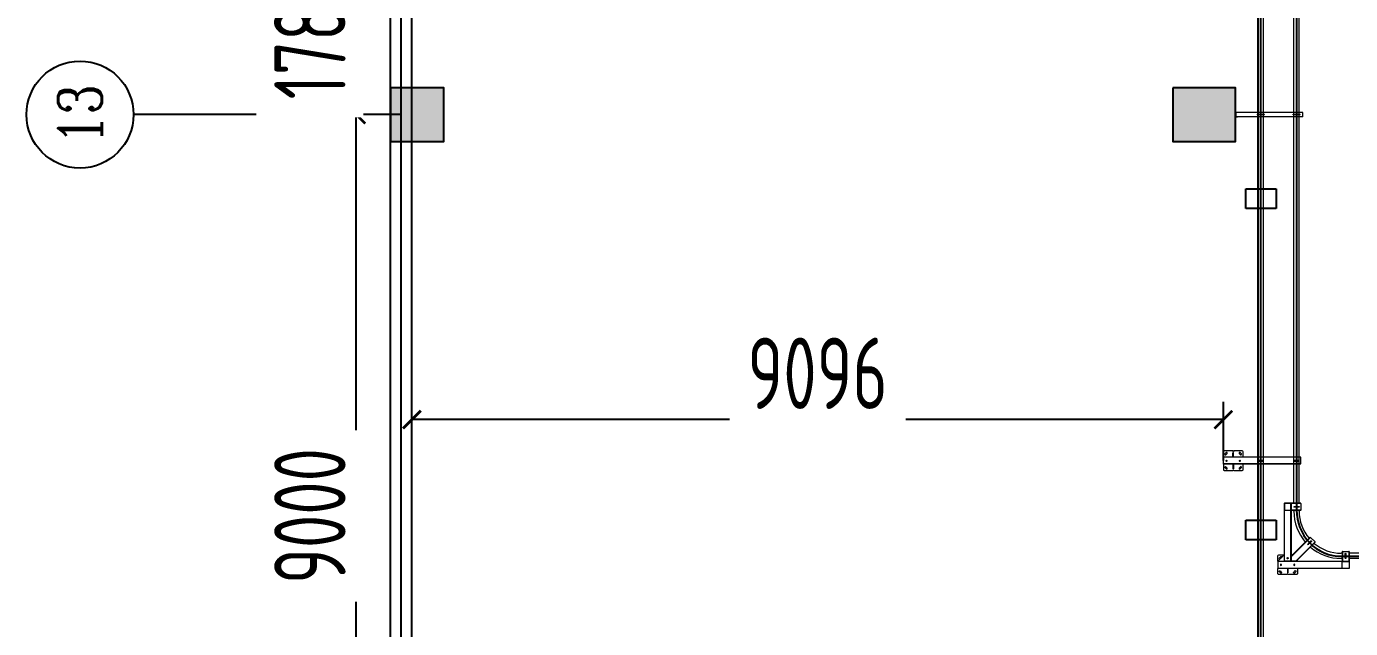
# Model space of a CAD drawing. Header units: inches. Extents: x -26985 to 86262, y -10753 to 149570.
# Drawn here: x -13769 to 1072, y 100225 to 106975 of the extents above; entities that cross this region are included whole.
import ezdxf
from ezdxf.enums import TextEntityAlignment as Align

# ---------------------------------------------------------------- set-up
doc = ezdxf.new("R2010")
doc.units = ezdxf.units.IN
doc.header["$MEASUREMENT"] = 0
doc.linetypes.add('CENTER2', pattern=[1.125, 0.75, -0.125, 0.125, -0.125])
for name, color, linetype in [('AXIS', 3, 'Continuous'), ('AXIS_TEXT', 7, 'Continuous'), ('COLUMN', 6, 'Continuous'), ('DUCT-回风中心线', 5, 'CENTER2'), ('雨水管', 7, 'Continuous')]:
    doc.layers.add(name, color=color, linetype=linetype)
doc.styles.add('_TCH_AXIS', font='COMPLEX', dxfattribs={"bigfont": 'GBCBIG'})
doc.styles.add('COMPLEX', font='COMPLEX')
doc.styles.add('JY-GB', font='gbenor.shx', dxfattribs={"width": 0.8, "bigfont": 'gbcbig.shx'})
doc.dimstyles.new('JY-800', dxfattribs={"dimscale": 400, "dimtxt": 2, "dimasz": 0.5, "dimexe": 0.5, "dimexo": 0, "dimgap": 0.3, "dimtad": 1, "dimdec": 0, "dimtxsty": 'JY-GB', "dimblk": 'ARCHTICK', "dimcen": 2.5, "dimclrd": 86, "dimclre": 86, "dimclrt": 7, "dimadec": 0, "dimazin": 0, "dimtfac": 1, "dimtdec": 0, "dimtmove": 0, "dimatfit": 3, "dimfxl": 1, "dimtfill": 1, "dimlwd": 25, "dimlwe": 25, "dimarcsym": 0})

# ---------------------------------------------------------------- blocks, each defined once
blk = doc.blocks.new('柱左')
at = {"layer": '雨水管'}
h = blk.add_hatch(color=256, dxfattribs=at)
h.paths.add_polyline_path([(119851, -279), (119251, -279), (119251, -879), (119851, -879)])
h.paths.add_polyline_path([(127801, -279), (127301, -279), (127301, -879), (127801, -879)])
h.paths.add_polyline_path([(135851, -279), (135251, -279), (135251, -879), (135851, -879)])
h.paths.add_polyline_path([(144851, -279), (144251, -279), (144251, -879), (144851, -879)])
h.paths.add_polyline_path([(152841, -279), (152341, -279), (152341, -879), (152841, -879)])
h.paths.add_polyline_path([(153381, -279), (152981, -279), (152981, -879), (153381, -879)])
h.paths.add_polyline_path([(152841, -9049), (152341, -9049), (152341, -9749), (152841, -9749)])
h.paths.add_polyline_path([(153381, -9049), (152981, -9049), (152981, -9749), (153381, -9749)])
h.paths.add_polyline_path([(144851, -9049), (144251, -9049), (144251, -9749), (144851, -9749)])
h.paths.add_polyline_path([(135251, -9049), (135251, -9749), (135851, -9749), (135851, -9049)])
h.paths.add_polyline_path([(127301, -9749), (127801, -9749), (127801, -9049), (127301, -9049)])
h.paths.add_polyline_path([(119851, -9049), (119251, -9049), (119251, -9749), (119851, -9749)])
h.paths.add_polyline_path([(119251, -22749), (119851, -22749), (119851, -22049), (119251, -22049)])
h.paths.add_polyline_path([(127801, -22049), (127301, -22049), (127301, -22749), (127801, -22749)])
h.paths.add_polyline_path([(135251, -22749), (135851, -22749), (135851, -22049), (135251, -22049)])
h.paths.add_polyline_path([(144251, -22749), (144851, -22749), (144851, -22049), (144251, -22049)])
h.paths.add_polyline_path([(153481, -22049), (152981, -22049), (152981, -22749), (153481, -22749)])
h.paths.add_polyline_path([(152341, -22749), (152841, -22749), (152841, -22049), (152341, -22049)])
h.paths.add_polyline_path([(152981, -32699), (153481, -32699), (153481, -32099), (152981, -32099)])
h.paths.add_polyline_path([(152341, -32699), (152841, -32699), (152841, -32099), (152341, -32099)])
h.paths.add_polyline_path([(144251, -32099), (144251, -32699), (144851, -32699), (144851, -32099)])
h.paths.add_polyline_path([(135251, -32099), (135251, -32699), (135851, -32699), (135851, -32099)])
h.paths.add_polyline_path([(127801, -32099), (127301, -32099), (127301, -32699), (127801, -32699)])
h.paths.add_polyline_path([(119851, -32099), (119251, -32099), (119251, -32699), (119851, -32699)])
h.paths.add_polyline_path([(119251, -42699), (119851, -42699), (119851, -42099), (119251, -42099)])
h.paths.add_polyline_path([(127301, -42099), (127301, -42699), (127801, -42699), (127801, -42099)])
h.paths.add_polyline_path([(135851, -42099), (135251, -42099), (135251, -42699), (135851, -42699)])
h.paths.add_polyline_path([(144251, -42699), (144851, -42699), (144851, -42099), (144251, -42099)])
h.paths.add_polyline_path([(152981, -42699), (153481, -42699), (153481, -42099), (152981, -42099)])
h.paths.add_polyline_path([(152841, -42699), (152841, -42099), (152341, -42099), (152341, -42699)])
at = {"layer": 'COLUMN'}
for points in [[(119851, -279), (119251, -279), (119251, -879), (119851, -879)], [(119851, -9049), (119251, -9049), (119251, -9749), (119851, -9749)]]:
    blk.add_lwpolyline(points, close=True, dxfattribs=at)
blk = doc.blocks.new('_AXISO')
blk.add_circle((0, 0), 0.5)
at = {"layer": 'AXIS_TEXT', "style": 'COMPLEX', "width": 1.041667}
blk.add_attdef('A', text='', height=0.56, dxfattribs=at).set_placement((-0.25, -0.28), (0.25, -0.28), align=Align.FIT)
blk = doc.blocks.new('_ArchTick')
at = {"color": 0, "linetype": 'ByBlock', "const_width": 0.15}
blk.add_lwpolyline([(-0.5, -0.5), (0.5, 0.5)], dxfattribs=at)
blk = doc.blocks.new('*D70')
at = {"color": 86, "linetype": 'Continuous', "lineweight": 25, "transparency": 16777216}
for p, q in [((-9569, 105987), (-10272, 105987)), ((-10072, 96987), (-10072, 105987)), ((-9569, 96987), (-10272, 96987))]:
    blk.add_line(p, q, dxfattribs=at)
at = {"layer": 'Defpoints', "color": 0, "linetype": 'Continuous', "transparency": 16777216}
for p in [(-10072, 105987), (-9569, 105987), (-9569, 96987)]:
    blk.add_point(p, dxfattribs=at)
at = {"color": 86, "linetype": 'Continuous', "lineweight": 25, "transparency": 16777216, "xscale": 200, "yscale": 200, "zscale": 200}
for p, rotation in [((-10072, 105987), 90), ((-10072, 96987), 270)]:
    blk.add_blockref('_ArchTick', p, dxfattribs=dict(at, rotation=rotation))
at = {"color": 7, "linetype": 'Continuous', "lineweight": -3, "transparency": 16777216, "insert": (-10592, 101487), "char_height": 800, "attachment_point": 5, "rotation": 90, "style": 'JY-GB', "bg_fill": 3, "box_fill_scale": 1.25, "bg_fill_color": 256, "bg_fill_true_color": 13158600, "bg_fill_transparency": 0}
blk.add_mtext('9000', dxfattribs=at)
blk = doc.blocks.new('*D71')
at = {"color": 86, "linetype": 'Continuous', "lineweight": 25, "transparency": 16777216}
for p, q in [((-9569, 107767), (-10272, 107767)), ((-10072, 105987), (-10072, 107767)), ((-9569, 105987), (-10272, 105987))]:
    blk.add_line(p, q, dxfattribs=at)
at = {"layer": 'Defpoints', "color": 0, "linetype": 'Continuous', "transparency": 16777216}
for p in [(-9569, 107767), (-9569, 105987)]:
    blk.add_point(p, dxfattribs=at)
at = {"color": 86, "linetype": 'Continuous', "lineweight": 25, "transparency": 16777216, "xscale": 200, "yscale": 200, "zscale": 200}
for p, rotation in [((-10072, 107767), 90), ((-10072, 105987), 270)]:
    blk.add_blockref('_ArchTick', p, dxfattribs=dict(at, rotation=rotation))
at = {"color": 7, "linetype": 'Continuous', "lineweight": -3, "transparency": 16777216, "insert": (-10592, 106877), "char_height": 800, "attachment_point": 5, "rotation": 90, "style": 'JY-GB', "bg_fill": 3, "box_fill_scale": 1.25, "bg_fill_color": 256, "bg_fill_true_color": 13158600, "bg_fill_transparency": 0}
blk.add_mtext('1780', dxfattribs=at)
at = {"layer": 'Defpoints', "color": 0, "linetype": 'Continuous', "transparency": 16777216}
blk.add_point((-10072, 107767), dxfattribs=at)
blk = doc.blocks.new('*D247')
at = {"color": 86, "linetype": 'Continuous', "lineweight": 25, "transparency": 16777216}
for p, q in [((-9449, 102108), (-9449, 102767)), ((-353, 102108), (-353, 102767)), ((-353, 102567), (-9449, 102567))]:
    blk.add_line(p, q, dxfattribs=at)
at = {"layer": 'Defpoints', "color": 0, "transparency": 16777216}
for p in [(-9449, 102567), (-9449, 102108), (-353, 102108)]:
    blk.add_point(p, dxfattribs=at)
at = {"color": 86, "lineweight": 25, "transparency": 16777216, "xscale": 200, "yscale": 200, "zscale": 200, "rotation": 180}
blk.add_blockref('_ArchTick', (-9449, 102567), dxfattribs=at)
at = {"color": 86, "lineweight": 25, "transparency": 16777216, "xscale": 200, "yscale": 200, "zscale": 200}
blk.add_blockref('_ArchTick', (-353, 102567), dxfattribs=at)
at = {"color": 7, "transparency": 16777216, "insert": (-4901, 103087), "char_height": 800, "attachment_point": 5, "style": 'JY-GB', "bg_fill": 3, "box_fill_scale": 1.25, "bg_fill_color": 256, "bg_fill_true_color": 13158600, "bg_fill_transparency": 0}
blk.add_mtext('9096', dxfattribs=at)

msp = doc.modelspace()

# ---------------------------------------------------------------- linework, layer by layer
at = {"color": 0, "linetype": 'Continuous', "lineweight": -3}
for p, q in [((-9688.6, 13486.9), (-9688.6, 139656.9)), ((-9448.6, 13486.9), (-9448.6, 139656.9))]:
    msp.add_line(p, q, dxfattribs=at)
at = {"color": 1, "linetype": 'Continuous', "lineweight": -3}
msp.add_line((-9568.6, 13106.9), (-9568.6, 139656.9), dxfattribs=at)
at = {"color": 0, "linetype": 'Continuous', "lineweight": 0}
for p, q in [((437.7, 101629.6), (437.6, 131783.3)), ((496.7, 101629.6), (496.7, 131783.3)), ((96.7, 98323.9), (96.7, 130927.9)), ((-218.6, 105961.9), (-218.6, 106011.9)), ((-218.6, 106011.9), (-214.6, 106011.9)), ((-214.6, 106011.9), (-214.6, 105965.9)), ((-61.1, 106011.9), (-214.6, 106011.9)), ((-214.6, 105965.9), (-194.6, 105965.9)), ((-194.6, 105961.9), (-194.6, 105965.9)), ((-194.6, 105965.9), (-61.1, 105965.9)), ((537.4, 106011.9), (-61.1, 106011.9)), ((-61.1, 105965.9), (537.4, 105965.9)), ((32.4, 105991.2), (102.4, 105991.2)), ((102.4, 105982.7), (32.4, 105982.7)), ((432.4, 105991.2), (502.4, 105991.2)), ((502.4, 105982.7), (432.4, 105982.7)), ((537.4, 105965.9), (537.4, 106011.9)), ((537.4, 105961.9), (537.4, 105965.9)), ((-218.6, 105961.9), (-194.6, 105961.9)), ((-61.1, 105961.9), (-194.6, 105961.9)), ((537.4, 105961.9), (-61.1, 105961.9)), ((-352.8, 102206), (-352.8, 102146)), ((-352.8, 102070), (-352.8, 102146)), ((517.2, 102146), (-352.8, 102146)), ((-248.6, 102216), (-342.8, 102216)), ((-316.1, 102109), (-319.5, 102109)), ((-242.8, 102206), (-248.6, 102216)), ((-245.8, 102156), (-245.8, 102196)), ((-239.8, 102196), (-245.8, 102196)), ((-245.8, 102146), (-245.8, 102156)), ((-239.8, 102156), (-245.8, 102156)), ((-237.1, 102216), (-242.8, 102206)), ((-239.8, 102156), (-239.8, 102196)), ((-239.8, 102146), (-239.8, 102156)), ((-142.8, 102216), (-237.1, 102216)), ((-169.5, 102109), (-166.1, 102109)), ((-132.8, 102146), (-132.8, 102206)), ((92.2, 102110.2), (42.2, 102110.2)), ((492.2, 102110.2), (442.2, 102110.2)), ((517.2, 102070), (517.2, 102146)), ((-352.8, 102066), (-352.8, 102070)), ((517.2, 102070), (-352.8, 102070)), ((517.2, 102066), (-352.8, 102066)), ((-352.8, 102066), (-352.8, 102006)), ((-342.8, 101996), (-248.6, 101996)), ((-316.1, 102103), (-319.5, 102103)), ((-248.6, 101996), (-242.8, 102006)), ((-245.8, 102066), (-245.8, 102056)), ((-239.8, 102056), (-245.8, 102056)), ((-245.8, 102056), (-245.8, 102016)), ((-239.8, 102016), (-245.8, 102016)), ((-242.8, 102006), (-237.1, 101996)), ((-239.8, 102066), (-239.8, 102056)), ((-239.8, 102056), (-239.8, 102016)), ((-237.1, 101996), (-142.8, 101996)), ((-169.5, 102103), (-166.1, 102103)), ((-132.8, 102006), (-132.8, 102066)), ((42.2, 102101.7), (92.2, 102101.7)), ((442.2, 102101.7), (492.2, 102101.7)), ((327.2, 101629.6), (331.2, 101629.6)), ((327.2, 101629.6), (327.2, 100979.6)), ((331.2, 101629.6), (403.2, 101629.6)), ((331.2, 101629.6), (331.2, 101549.6)), ((403.2, 101629.6), (331.2, 101629.6)), ((331.2, 100979.6), (331.2, 101629.6)), ((403.2, 101549.6), (331.2, 101549.6)), ((403.2, 101629.6), (403.2, 101549.6)), ((403.2, 100979.6), (403.2, 101629.6)), ((407.2, 101629.6), (403.2, 101629.6)), ((407.2, 101629.6), (407.2, 101625.6)), ((517.2, 101629.6), (407.2, 101629.6)), ((407.2, 101629.6), (407.2, 100979.6)), ((517.2, 101625.6), (407.2, 101625.6)), ((517.2, 101553.6), (407.2, 101553.6)), ((407.2, 101553.6), (407.2, 101549.6)), ((517.2, 101549.6), (407.2, 101549.6)), ((437.7, 101539.6), (437.7, 101549.6)), ((442.2, 101593.9), (492.2, 101593.9)), ((492.2, 101585.4), (442.2, 101585.4)), ((496.7, 101539.6), (496.7, 101549.6)), ((517.2, 101625.6), (517.2, 101629.6)), ((517.2, 101625.6), (517.2, 101553.6)), ((517.2, 101549.6), (517.2, 101553.6)), ((620.8, 101249.8), (407.2, 101036.2)), ((623.6, 101247), (407.2, 101030.5)), ((620.8, 101249.8), (623.6, 101247)), ((623.6, 101247), (674.6, 101196.1)), ((674.6, 101196.1), (458.1, 100979.6)), ((677.4, 101193.3), (463.7, 100979.6)), ((593.1, 101171.5), (628.4, 101206.9)), ((634.4, 101200.9), (599.1, 101165.5)), ((677.4, 101193.3), (674.6, 101196.1)), ((977.2, 101069.1), (967.2, 101069.1)), ((981.2, 101089.6), (977.2, 101089.6)), ((977.2, 101089.6), (977.2, 100979.6)), ((981.2, 101089.6), (981.2, 100979.6)), ((981.2, 101089.6), (1053.2, 101089.6)), ((1053.2, 101089.6), (1053.2, 100979.6)), ((1057.2, 101089.6), (1053.2, 101089.6)), ((1057.2, 101089.6), (1057.2, 100979.6)), ((1167.2, 101069.1), (1057.2, 101069.1)), ((257.2, 100979.6), (257.2, 101039.6)), ((257.2, 100979.6), (257.2, 100975.6)), ((257.2, 100979.6), (1057.2, 100979.6)), ((257.2, 100975.6), (257.2, 100903.6)), ((1057.2, 100975.6), (257.2, 100975.6)), ((324.2, 101046.7), (260.1, 100982.5)), ((267.2, 101049.6), (327.2, 101049.6)), ((296.4, 100942.6), (287.9, 100942.6)), ((296.4, 100936.6), (287.9, 100936.6)), ((327.2, 100979.6), (331.2, 100979.6)), ((403.2, 100979.6), (331.2, 100979.6)), ((364.2, 101010.4), (364.2, 101018.9)), ((370.2, 101010.4), (370.2, 101018.9)), ((407.2, 100979.6), (403.2, 100979.6)), ((420.6, 101049.6), (407.2, 101049.6)), ((407.2, 101030.5), (407.2, 101036.2)), ((407.2, 101030.5), (407.2, 100979.6)), ((458.1, 100979.6), (407.2, 100979.6)), ((437.9, 100942.6), (446.4, 100942.6)), ((437.9, 100936.6), (446.4, 100936.6)), ((458.1, 100979.6), (463.7, 100979.6)), ((477.2, 100979.6), (477.2, 100993.1)), ((977.2, 101010.1), (967.2, 101010.1)), ((977.2, 100979.6), (981.2, 100979.6)), ((977.2, 100975.6), (1057.2, 100975.6)), ((977.2, 100903.6), (977.2, 100975.6)), ((1012.9, 101014.6), (1012.9, 101064.6)), ((1021.4, 101064.6), (1021.4, 101014.6)), ((1053.2, 100979.6), (1057.2, 100979.6)), ((1167.2, 101010.1), (1057.2, 101010.1)), ((1057.2, 100979.6), (1057.2, 100975.6)), ((1057.2, 100975.6), (1057.2, 100903.6)), ((257.2, 100903.6), (257.2, 100899.6)), ((257.2, 100903.6), (1057.2, 100903.6)), ((1057.2, 100899.6), (257.2, 100899.6)), ((257.2, 100839.6), (257.2, 100899.6)), ((361.4, 100829.6), (267.2, 100829.6)), ((367.2, 100839.6), (361.4, 100829.6)), ((364.2, 100899.6), (364.2, 100889.6)), ((364.2, 100889.6), (370.2, 100889.6)), ((364.2, 100889.6), (364.2, 100849.6)), ((364.2, 100849.6), (370.2, 100849.6)), ((372.9, 100829.6), (367.2, 100839.6)), ((370.2, 100899.6), (370.2, 100889.6)), ((370.2, 100889.6), (370.2, 100849.6)), ((467.2, 100829.6), (372.9, 100829.6)), ((477.2, 100899.6), (477.2, 100839.6)), ((977.2, 100903.6), (1057.2, 100903.6)), ((1057.2, 100903.6), (1057.2, 100899.6))]:
    msp.add_line(p, q, dxfattribs=at)
for centre, radius in [((-317.8, 102106), 6.5), ((-317.8, 102106), 3.45), ((-167.8, 102106), 6.5), ((-167.8, 102106), 3.45), ((367.2, 101014.6), 6.5)]:
    msp.add_circle(centre, radius, dxfattribs=at)
at = {"color": 0, "linetype": 'Continuous', "lineweight": 0, "extrusion": (-8.10423e-19, 0, -1)}
for centre in [(-292.2, 100939.6), (-442.2, 100939.6)]:
    msp.add_circle(centre, 6.5, dxfattribs=at)
at = {"color": 0, "linetype": 'Continuous', "lineweight": 0, "extrusion": (-8.10423e-19, -2.57644e-31, -1)}
for centre in [(-292.2, 100939.6), (-367.2, 101014.6), (-442.2, 100939.6)]:
    msp.add_circle(centre, 5.2, dxfattribs=at)
at = {"color": 0, "linetype": 'Continuous', "lineweight": 0, "extrusion": (-4.96241e-35, -8.10423e-19, -1)}
for centre, start, end in [((-32.4, 105986.9), 270, 90), ((-102.4, 105986.9), 90, 270), ((-432.4, 105986.9), 270, 90), ((-502.4, 105986.9), 90, 270)]:
    msp.add_arc(centre, 4.25, start, end, dxfattribs=at)
at = {"color": 0, "linetype": 'Continuous', "lineweight": 0}
for centre, radius, start, end in [((-342.8, 102206), 10, 90, 180), ((-329.5, 102178.7), 7, 140, 320), ((-242.8, 102106), 120.1, 130, 140), ((-315.6, 102192.6), 7, 310, 130), ((-170.1, 102192.6), 7, 50, 230), ((-242.8, 102106), 120.1, 40, 50), ((-156.2, 102178.7), 7, 220, 40), ((-142.8, 102206), 10, 0, 90), ((42.2, 102106), 4.25, 90, 270), ((92.2, 102106), 4.25, 270, 90), ((442.2, 102106), 4.25, 90, 270), ((492.2, 102106), 4.25, 270, 90), ((-342.8, 102006), 10, 180, 270), ((-329.5, 102033.3), 7, 40, 220), ((-242.8, 102106), 120.1, 220, 230), ((-315.6, 102019.3), 7, 230, 50), ((-170.1, 102019.3), 7, 130, 310), ((-242.8, 102106), 120.1, 310, 320), ((-156.2, 102033.3), 7, 320, 140), ((-142.8, 102006), 10, 270, 0), ((967.2, 101539.6), 529.5, 180, 220.66757), ((967.2, 101539.6), 470.5, 180, 220.12305), ((967.2, 101539.6), 529.5, 229.33242, 270), ((967.2, 101539.6), 470.5, 229.87694, 270), ((367.2, 100939.6), 106.1, 132.90316, 137.09684), ((331.3, 101039.6), 10, 114.47104, 135), ((367.2, 100939.6), 106.1, 220, 230), ((367.2, 100939.6), 106.1, 310, 320)]:
    msp.add_arc(centre, radius, start, end, dxfattribs=at)
at = {"color": 0, "linetype": 'Continuous', "lineweight": 0, "extrusion": (8.10423e-19, -1.7922e-29, -1)}
for start, end in [(40, 50), (220, 230)]:
    msp.add_arc((242.8, 102106), 106.1, start, end, dxfattribs=at)
at = {"color": 0, "linetype": 'Continuous', "lineweight": 0, "extrusion": (8.10423e-19, 2.83398e-31, -1)}
for start, end in [(130, 140), (310, 320)]:
    msp.add_arc((242.8, 102106), 106.1, start, end, dxfattribs=at)
at = {"color": 0, "linetype": 'Continuous', "lineweight": 0, "extrusion": (-8.10423e-19, 5.18048e-45, -1)}
for centre, start, end in [((-442.2, 101589.6), 270, 90), ((-492.2, 101589.6), 90, 270)]:
    msp.add_arc(centre, 4.25, start, end, dxfattribs=at)
at = {"color": 0, "linetype": 'Continuous', "lineweight": 0, "extrusion": (-8.10423e-19, -6.21228e-30, -1)}
for centre, start, end in [((-596.1, 101168.5), 225, 45), ((-631.4, 101203.9), 45, 225)]:
    msp.add_arc(centre, 4.25, start, end, dxfattribs=at)
at = {"color": 0, "linetype": 'Continuous', "lineweight": 0, "extrusion": (-8.10423e-19, 9.76219e-45, -1)}
for centre, start, end in [((-1017.2, 101064.6), 0, 180), ((-1017.2, 101014.6), 180, 0)]:
    msp.add_arc(centre, 4.25, start, end, dxfattribs=at)
at = {"color": 0, "linetype": 'Continuous', "lineweight": 0, "extrusion": (-8.10423e-19, 1.07667e-31, -1)}
for centre, start, end in [((-267.2, 101039.6), 0, 90), ((-467.2, 100839.6), 180, 270)]:
    msp.add_arc(centre, 10, start, end, dxfattribs=at)
at = {"color": 0, "linetype": 'Continuous', "lineweight": 0, "extrusion": (-8.10423e-19, 1.58019e-29, -1)}
msp.add_arc((-280.5, 101012.3), 7, 243.44106, 40, dxfattribs=at)
at = {"color": 0, "linetype": 'Continuous', "lineweight": 0, "extrusion": (-8.10423e-19, 1.75029e-29, -1)}
for start, end in [(40, 50), (220, 230)]:
    msp.add_arc((-367.2, 100939.6), 120.1, start, end, dxfattribs=at)
at = {"color": 0, "linetype": 'Continuous', "lineweight": 0, "extrusion": (-8.10423e-19, -1.88341e-29, -1)}
msp.add_arc((-294.4, 101026.3), 7, 50, 206.55894, dxfattribs=at)
at = {"color": 0, "linetype": 'Continuous', "lineweight": 0, "extrusion": (-8.10423e-19, -2.37647e-30, -1)}
msp.add_arc((-267.2, 100839.6), 10, 270, 0, dxfattribs=at)
at = {"color": 0, "linetype": 'Continuous', "lineweight": 0, "extrusion": (-8.10423e-19, 2.88427e-30, -1)}
msp.add_arc((-280.5, 100866.9), 7, 320, 140, dxfattribs=at)
at = {"color": 0, "linetype": 'Continuous', "lineweight": 0, "extrusion": (-8.10423e-19, -1.26341e-29, -1)}
msp.add_arc((-367.2, 100939.6), 120.1, 310, 320, dxfattribs=at)
at = {"color": 0, "linetype": 'Continuous', "lineweight": 0, "extrusion": (-8.10423e-19, -2.231e-29, -1)}
msp.add_arc((-294.4, 100853), 7, 130, 310, dxfattribs=at)
at = {"color": 0, "linetype": 'Continuous', "lineweight": 0, "extrusion": (-8.10423e-19, 2.26181e-29, -1)}
msp.add_arc((-439.9, 100853), 7, 230, 50, dxfattribs=at)
at = {"color": 0, "linetype": 'Continuous', "lineweight": 0, "extrusion": (-8.10423e-19, -1.25232e-29, -1)}
msp.add_arc((-453.8, 100866.9), 7, 40, 220, dxfattribs=at)
at = {"layer": 'AXIS'}
msp.add_line((-9568.6, 105986.9), (-12568.6, 105986.9), dxfattribs=at)
at = {"layer": 'DUCT-回风中心线', "color": 0, "linetype": 'Continuous', "lineweight": -3}
for p, q in [((37.7, 98433.9), (37.8, 130927.9)), ((-102.8, 104932.9), (-102.8, 105152.9)), ((-102.8, 105152.9), (67.2, 105152.9)), ((67.2, 105152.9), (237.2, 105152.9)), ((237.2, 105152.9), (237.2, 104932.9)), ((237.2, 104932.9), (-102.8, 104932.9)), ((-102.8, 101219.5), (-102.8, 101439.5)), ((-102.8, 101439.5), (67.2, 101439.5)), ((67.2, 101439.5), (237.2, 101439.5)), ((237.2, 101439.5), (237.2, 101219.5)), ((237.2, 101219.5), (-102.8, 101219.5))]:
    msp.add_line(p, q, dxfattribs=at)

# ---------------------------------------------------------------- block references
at = {"layer": 'AXIS'}
ref = msp.add_blockref('_AXISO', (-13168.6, 105986.9), dxfattribs=dict(at, xscale=1200, yscale=1200, zscale=1200, rotation=90))
ref.add_attrib('A', '13', dxfattribs={"layer": 'AXIS_TEXT', "height": 492.67, "rotation": 90, "style": '_TCH_AXIS'}).set_placement((-12922.2, 105646.7), (-12922.2, 106327.1), align=Align.FIT)
at = {"layer": '雨水管', "rotation": 90}
msp.add_blockref('柱左', (-9967.7, -13564.5), dxfattribs=at)

# ---------------------------------------------------------------- next in the draw order: dimensions: what is measured, and where the dimension line sits
at = {"color": 0, "linetype": 'Continuous', "lineweight": -3}
dim = msp.add_linear_dim(base=(-10072.2, 105986.9), p1=(-9568.6, 96986.9), p2=(-9568.6, 105986.9), angle=90, dimstyle='JY-800', override={"dimtmove": 1}, dxfattribs=at)
dim.commit()
dim.dimension.update_dxf_attribs({"geometry": '*D70', "text_midpoint": (-10592.2, 101486.9)})

# ---------------------------------------------------------------- next in the draw order: dimensions: what is measured, and where the dimension line sits
dim = msp.add_linear_dim(base=(-10072.2, 107766.9), p1=(-9568.6, 105986.9), p2=(-9568.6, 107766.9), angle=90, dimstyle='JY-800', override={"dimtmove": 1}, dxfattribs=at)
dim.commit()
dim.dimension.update_dxf_attribs({"geometry": '*D71', "text_midpoint": (-10592.2, 106876.9)})
dim = msp.add_linear_dim(base=(-9448.6, 102567.1), p1=(-352.8, 102108), p2=(-9448.6, 102108), dimstyle='JY-800')
dim.commit()
dim.dimension.update_dxf_attribs({"geometry": '*D247', "text_midpoint": (-4900.7, 103087.1)})

# ---------------------------------------------------------------- next in the draw order: linework, layer by layer
at = {"layer": 'Defpoints'}
for points in [[(72475.7, 97733.6), (577.2, 97733.6, -0.1932275), (213.3, 97879.7, -0.2357878), (68.3, 98284.1), (62.7, 131172.9, 0.195554), (-86.4, 131539.3, 0.2107215), (-446.8, 131684.5), (-8628.9, 131682.2, -0.1972261), (-8995.3, 131832.5, -0.2096675), (-9138.8, 132192.9), (-9144.3, 134369.3, -0.1992042), (-8993.4, 134735.7, -0.2086322), (-8633, 134877.8), (6085.2, 134880.4, -0.4089379), (6693.4, 134283.3, -0.4498827), (6040.9, 133683.3, -0.1522028)], [(6040.9, 133683.3), (-8023.1, 133683.3, 1), (-8023.1, 132473.3), (-126.9, 132488.3, -0.4728521), (476, 131973.3), (467.2, 101585.4), (467.2, 101553.6, 0.1898832), (610.7, 101189.2, 0.213662), (977.2, 101034.6), (72155.7, 101034.6, 0.2022967)]]:
    msp.add_lwpolyline(points, format="xyb", dxfattribs=at)

doc.saveas('drawing.dxf')
